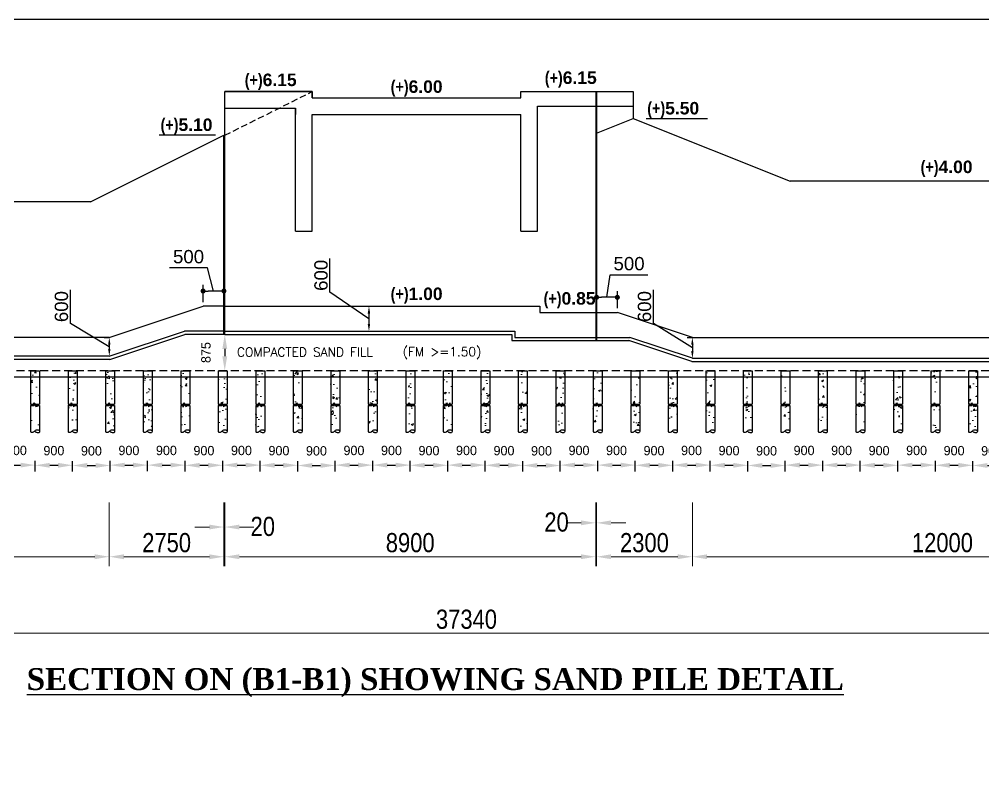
# Model space of a CAD drawing. Extents: x -358915 to 1258323, y -1585493 to -305611.
# Drawn here: x 956555 to 979696, y -1281289 to -1263070 of the extents above; entities that cross this region are included whole.
import ezdxf

# ---------------------------------------------------------------- set-up
doc = ezdxf.new("R2010")
doc.units = 0
doc.header["$LTSCALE"] = 300
doc.header["$MEASUREMENT"] = 0
doc.linetypes.add('DASHED', pattern=[0.75, 0.5, -0.25])
doc.linetypes.add('DASHED2', pattern=[9.525, 6.35, -3.175])
doc.layers.get('0').update_dxf_attribs({"linetype": 'CONTINUOUS'})
doc.layers.get('DEFPOINTS').update_dxf_attribs({"linetype": 'CONTINUOUS'})
doc.layers.add('Dim', color=7, linetype='CONTINUOUS', lineweight=9)
doc.layers.add('HATCH', color=252, linetype='CONTINUOUS', lineweight=5)
for name, color, linetype in [('LINE', 7, 'CONTINUOUS'), ('P1', 7, 'CONTINUOUS'), ('TEXT', 10, 'CONTINUOUS'), ('TXT', 7, 'CONTINUOUS')]:
    doc.layers.add(name, color=color, linetype=linetype)
doc.styles.add('Arial', font='arial.ttf')
doc.styles.add('BIG', font='ROMANT.SHX')
doc.styles.add('DIM', font='isocp3.shx')
doc.styles.add('dimText', font='ARIALN.TTF')
doc.styles.add('text', font='ARIALN.TTF', dxfattribs={"height": 1.6})
doc.dimstyles.new('3', dxfattribs={"dimtxt": 225, "dimasz": 350, "dimexe": 100, "dimexo": 25, "dimgap": 9, "dimtad": 0, "dimdec": 0, "dimzin": 0, "dimdsep": 46, "dimtxsty": 'Standard', "dimcen": 0, "dimclrd": 5, "dimclre": 6, "dimclrt": 256, "dimadec": 0, "dimazin": 0, "dimtfac": 1, "dimtdec": 0, "dimtofl": 0, "dimtmove": 2, "dimatfit": 3, "dimfxl": 1, "dimtolj": 1, "dimtzin": 0, "dimarcsym": 0})
doc.dimstyles.new('dim_150', dxfattribs={"dimtxt": 300, "dimasz": 300, "dimexe": 300, "dimexo": 100, "dimgap": 100, "dimtad": 1, "dimdec": 0, "dimzin": 0, "dimdsep": 46, "dimtxsty": 'DIM', "dimcen": 150, "dimclrd": 5, "dimclre": 5, "dimclrt": 7, "dimadec": 0, "dimazin": 0, "dimtfac": 1, "dimtdec": 0, "dimtmove": 0, "dimatfit": 3, "dimfxl": 20, "dimtolj": 1, "dimtzin": 0, "dimarcsym": 0})
doc.dimstyles.new('dim_230', dxfattribs={"dimtxt": 460, "dimasz": 460, "dimexe": 230, "dimexo": 100, "dimgap": 100, "dimtad": 1, "dimdec": 0, "dimzin": 0, "dimdsep": 46, "dimtxsty": 'dimText', "dimcen": 0.09, "dimclrd": 256, "dimclre": 256, "dimclrt": 7, "dimadec": 0, "dimazin": 0, "dimtfac": 1, "dimtdec": 0, "dimtofl": 0, "dimtmove": 0, "dimatfit": 3, "dimfxl": 1, "dimtolj": 1, "dimtzin": 0, "dimlwd": -1, "dimlwe": -1, "dimarcsym": 0})

# ---------------------------------------------------------------- blocks, each defined once
blk = doc.blocks.new('*D1092')
at = {"layer": 'DEFPOINTS', "color": 0, "ltscale": 500}
for p in [(958594, -1270704), (958715, -1271154), (958715, -1271154)]:
    blk.add_point(p, dxfattribs=at)
at = {"layer": 'Dim', "color": 5, "lineweight": -2, "ltscale": 500}
for p, q in [((957780, -1270367), (957780, -1269559)), ((958715, -1270929), (957780, -1270367)), ((958594, -1270704), (958715, -1270704)), ((958715, -1270879), (958715, -1270979))]:
    blk.add_line(p, q, dxfattribs=at)
at = {"layer": 'Dim', "color": 5, "ltscale": 500}
for points in [[(958686, -1270879), (958744, -1270879), (958715, -1270704)], [(958686, -1270979), (958744, -1270979), (958715, -1271154)]]:
    blk.add_solid(points, dxfattribs=at)
at = {"layer": 'Dim', "color": 7, "ltscale": 500, "insert": (957567, -1269963), "char_height": 320, "attachment_point": 5, "rotation": 90, "style": 'Arial'}
blk.add_mtext('\\A1;600', dxfattribs=at)
blk = doc.blocks.new('*D1093')
at = {"layer": 'DEFPOINTS', "color": 0, "ltscale": 500}
for p in [(964823, -1269954), (964945, -1270554), (964945, -1270554)]:
    blk.add_point(p, dxfattribs=at)
at = {"layer": 'Dim', "color": 5, "lineweight": -2, "ltscale": 500}
for p, q in [((964009, -1269617), (964009, -1268809)), ((964945, -1270254), (964009, -1269617)), ((964823, -1269954), (964945, -1269954)), ((964945, -1270129), (964945, -1270379))]:
    blk.add_line(p, q, dxfattribs=at)
at = {"layer": 'Dim', "color": 5, "ltscale": 500}
for points in [[(964915, -1270129), (964974, -1270129), (964945, -1269954)], [(964915, -1270379), (964974, -1270379), (964945, -1270554)]]:
    blk.add_solid(points, dxfattribs=at)
at = {"layer": 'Dim', "color": 7, "ltscale": 500, "insert": (963796, -1269213), "char_height": 320, "attachment_point": 5, "rotation": 90, "style": 'Arial'}
blk.add_mtext('\\A1;600', dxfattribs=at)
blk = doc.blocks.new('_Dot')
at = {"color": 0, "linetype": 'ByBlock', "lineweight": -2}
blk.add_line((-0.5, 0), (-1, 0), dxfattribs=at)
at = {"color": 0, "linetype": 'ByBlock', "const_width": 0.5}
blk.add_lwpolyline([(-0.25, 0, 1), (0.25, 0, 1)], format="xyb", close=True, dxfattribs=at)
blk = doc.blocks.new('*D1094')
at = {"layer": 'DEFPOINTS', "color": 0, "ltscale": 500}
for p in [(960966, -1269590), (960966, -1269954), (961465, -1269954)]:
    blk.add_point(p, dxfattribs=at)
at = {"layer": 'Dim', "color": 5, "lineweight": -2, "ltscale": 500}
for p, q in [((961069, -1269030), (960163, -1269030)), ((961215, -1269590), (961069, -1269030)), ((960966, -1269854), (960966, -1269440)), ((961465, -1269854), (961465, -1269440)), ((961345, -1269590), (961086, -1269590))]:
    blk.add_line(p, q, dxfattribs=at)
at = {"layer": 'Dim', "color": 5, "lineweight": -2, "ltscale": 500, "xscale": 120, "yscale": 120, "zscale": 120, "rotation": 180}
blk.add_blockref('_Dot', (960966, -1269590), dxfattribs=at)
at = {"layer": 'Dim', "color": 5, "lineweight": -2, "ltscale": 500, "xscale": 120, "yscale": 120, "zscale": 120}
blk.add_blockref('_Dot', (961465, -1269590), dxfattribs=at)
at = {"layer": 'Dim', "color": 7, "ltscale": 500, "insert": (960616, -1268767), "char_height": 320, "attachment_point": 5, "style": 'Arial'}
blk.add_mtext('\\A1;500', dxfattribs=at)
blk = doc.blocks.new('*D1095')
at = {"layer": 'DEFPOINTS', "color": 0, "ltscale": 500}
for p in [(970406, -1269740), (970406, -1270104), (970905, -1270104)]:
    blk.add_point(p, dxfattribs=at)
at = {"layer": 'Dim', "color": 5, "lineweight": -2, "ltscale": 500}
for p, q in [((970655, -1269740), (970733, -1269199)), ((970733, -1269199), (971639, -1269199)), ((970406, -1270004), (970406, -1269590)), ((970905, -1270004), (970905, -1269590)), ((970785, -1269740), (970526, -1269740))]:
    blk.add_line(p, q, dxfattribs=at)
at = {"layer": 'Dim', "color": 5, "lineweight": -2, "ltscale": 500, "xscale": 120, "yscale": 120, "zscale": 120, "rotation": 180}
blk.add_blockref('_Dot', (970406, -1269740), dxfattribs=at)
at = {"layer": 'Dim', "color": 5, "lineweight": -2, "ltscale": 500, "xscale": 120, "yscale": 120, "zscale": 120}
blk.add_blockref('_Dot', (970905, -1269740), dxfattribs=at)
at = {"layer": 'Dim', "color": 7, "ltscale": 500, "insert": (971186, -1268935), "char_height": 320, "attachment_point": 5, "style": 'Arial'}
blk.add_mtext('\\A1;500', dxfattribs=at)
blk = doc.blocks.new('*D1096')
at = {"layer": 'DEFPOINTS', "color": 0, "ltscale": 500}
for p in [(972584, -1270704), (972705, -1271204), (972705, -1271204)]:
    blk.add_point(p, dxfattribs=at)
at = {"layer": 'Dim', "color": 5, "lineweight": -2, "ltscale": 500}
for p, q in [((971770, -1270367), (971770, -1269559)), ((972705, -1270954), (971770, -1270367)), ((972584, -1270704), (972705, -1270704)), ((972705, -1270879), (972705, -1271029))]:
    blk.add_line(p, q, dxfattribs=at)
at = {"layer": 'Dim', "color": 5, "ltscale": 500}
for points in [[(972676, -1270879), (972734, -1270879), (972705, -1270704)], [(972676, -1271029), (972734, -1271029), (972705, -1271204)]]:
    blk.add_solid(points, dxfattribs=at)
at = {"layer": 'Dim', "color": 7, "ltscale": 500, "insert": (971557, -1269963), "char_height": 320, "attachment_point": 5, "rotation": 90, "style": 'Arial'}
blk.add_mtext('\\A1;600', dxfattribs=at)
blk = doc.blocks.new('*D1098')
at = {"layer": 'DEFPOINTS', "color": 0, "ltscale": 500}
for p in [(949715, -1274561), (958715, -1274561), (958715, -1275964)]:
    blk.add_point(p, dxfattribs=at)
at = {"layer": 'Dim', "ltscale": 500}
for p, q in [((949715, -1274661), (949715, -1276194)), ((958715, -1274661), (958715, -1276194)), ((950065, -1275964), (958365, -1275964))]:
    blk.add_line(p, q, dxfattribs=at)
for points in [[(950065, -1275906), (950065, -1276023), (949715, -1275964)], [(958365, -1275906), (958365, -1276023), (958715, -1275964)]]:
    blk.add_solid(points, dxfattribs=at)
at = {"layer": 'Dim', "color": 7, "ltscale": 500, "insert": (954215, -1275629), "char_height": 460, "attachment_point": 5, "style": 'dimText'}
blk.add_mtext('\\A1;9000', dxfattribs=at)
blk = doc.blocks.new('*D1099')
at = {"layer": 'DEFPOINTS', "color": 0, "ltscale": 500}
for p in [(958715, -1274561), (961465, -1274561), (961465, -1275964)]:
    blk.add_point(p, dxfattribs=at)
at = {"layer": 'Dim', "ltscale": 500}
for p, q in [((958715, -1274661), (958715, -1276194)), ((961465, -1274661), (961465, -1276194)), ((959065, -1275964), (961115, -1275964))]:
    blk.add_line(p, q, dxfattribs=at)
for points in [[(959065, -1275906), (959065, -1276023), (958715, -1275964)], [(961115, -1275906), (961115, -1276023), (961465, -1275964)]]:
    blk.add_solid(points, dxfattribs=at)
at = {"layer": 'Dim', "color": 7, "ltscale": 500, "insert": (960090, -1275629), "char_height": 460, "attachment_point": 5, "style": 'dimText'}
blk.add_mtext('\\A1;2750', dxfattribs=at)
blk = doc.blocks.new('*D1100')
at = {"layer": 'DEFPOINTS', "color": 0, "ltscale": 500}
for p in [(961465, -1274561), (961485, -1274561), (961485, -1275251)]:
    blk.add_point(p, dxfattribs=at)
at = {"layer": 'Dim', "ltscale": 500}
for p, q in [((961465, -1274661), (961465, -1275481)), ((961485, -1274661), (961485, -1275481)), ((961115, -1275251), (960765, -1275251)), ((961835, -1275251), (962185, -1275251))]:
    blk.add_line(p, q, dxfattribs=at)
for points in [[(961115, -1275193), (961115, -1275309), (961465, -1275251)], [(961835, -1275193), (961835, -1275309), (961485, -1275251)]]:
    blk.add_solid(points, dxfattribs=at)
at = {"layer": 'Dim', "color": 7, "ltscale": 500, "insert": (962398, -1275239), "char_height": 460, "attachment_point": 5, "style": 'dimText'}
blk.add_mtext('\\A1;20', dxfattribs=at)
blk = doc.blocks.new('*D1101')
at = {"layer": 'DEFPOINTS', "color": 0, "ltscale": 500}
for p in [(961485, -1274561), (970385, -1274561), (970385, -1275964)]:
    blk.add_point(p, dxfattribs=at)
at = {"layer": 'Dim', "ltscale": 500}
for p, q in [((961485, -1274661), (961485, -1276194)), ((970385, -1274661), (970385, -1276194)), ((961835, -1275964), (970035, -1275964))]:
    blk.add_line(p, q, dxfattribs=at)
for points in [[(961835, -1275905), (961835, -1276022), (961485, -1275964)], [(970035, -1275905), (970035, -1276022), (970385, -1275964)]]:
    blk.add_solid(points, dxfattribs=at)
at = {"layer": 'Dim', "color": 7, "ltscale": 500, "insert": (965935, -1275629), "char_height": 460, "attachment_point": 5, "style": 'dimText'}
blk.add_mtext('\\A1;8900', dxfattribs=at)
blk = doc.blocks.new('*D1102')
at = {"layer": 'DEFPOINTS', "color": 0, "ltscale": 500}
for p in [(970385, -1274561), (970405, -1274561), (970405, -1275151)]:
    blk.add_point(p, dxfattribs=at)
at = {"layer": 'Dim', "ltscale": 500}
for p, q in [((970385, -1274661), (970385, -1275381)), ((970405, -1274661), (970405, -1275381)), ((970035, -1275151), (969685, -1275151)), ((970755, -1275151), (971105, -1275151))]:
    blk.add_line(p, q, dxfattribs=at)
for points in [[(970035, -1275093), (970035, -1275209), (970385, -1275151)], [(970755, -1275093), (970755, -1275209), (970405, -1275151)]]:
    blk.add_solid(points, dxfattribs=at)
at = {"layer": 'Dim', "color": 7, "ltscale": 500, "insert": (969446, -1275134), "char_height": 460, "attachment_point": 5, "style": 'dimText'}
blk.add_mtext('\\A1;20', dxfattribs=at)
blk = doc.blocks.new('*D1103')
at = {"layer": 'DEFPOINTS', "color": 0, "ltscale": 500}
for p in [(970405, -1274561), (972705, -1274561), (972705, -1275964)]:
    blk.add_point(p, dxfattribs=at)
at = {"layer": 'Dim', "ltscale": 500}
for p, q in [((970405, -1274661), (970405, -1276194)), ((972705, -1274661), (972705, -1276194)), ((970755, -1275964), (972355, -1275964))]:
    blk.add_line(p, q, dxfattribs=at)
for points in [[(970755, -1275906), (970755, -1276022), (970405, -1275964)], [(972355, -1275906), (972355, -1276022), (972705, -1275964)]]:
    blk.add_solid(points, dxfattribs=at)
at = {"layer": 'Dim', "color": 7, "ltscale": 500, "insert": (971555, -1275629), "char_height": 460, "attachment_point": 5, "style": 'dimText'}
blk.add_mtext('\\A1;2300', dxfattribs=at)
blk = doc.blocks.new('*D1104')
at = {"layer": 'DEFPOINTS', "color": 0, "ltscale": 500}
for p in [(972705, -1274561), (984705, -1274561), (984705, -1275964)]:
    blk.add_point(p, dxfattribs=at)
at = {"layer": 'Dim', "ltscale": 500}
for p, q in [((972705, -1274661), (972705, -1276194)), ((984705, -1274661), (984705, -1276194)), ((973055, -1275964), (984355, -1275964))]:
    blk.add_line(p, q, dxfattribs=at)
for points in [[(973055, -1275906), (973055, -1276022), (972705, -1275964)], [(984355, -1275906), (984355, -1276022), (984705, -1275964)]]:
    blk.add_solid(points, dxfattribs=at)
at = {"layer": 'Dim', "color": 7, "ltscale": 500, "insert": (978705, -1275629), "char_height": 460, "attachment_point": 5, "style": 'dimText'}
blk.add_mtext('\\A1;12000', dxfattribs=at)
blk = doc.blocks.new('*D1107')
at = {"layer": 'DEFPOINTS', "color": 0}
for p in [(961485, -1270629), (961485, -1271504), (961485, -1271504)]:
    blk.add_point(p, dxfattribs=at)
at = {"layer": 'LINE', "color": 6, "lineweight": -2}
for p, q in [((961460, -1270629), (961385, -1270629)), ((961460, -1271504), (961385, -1271504))]:
    blk.add_line(p, q, dxfattribs=at)
at = {"layer": 'LINE', "color": 5, "lineweight": -2}
blk.add_line((961485, -1270979), (961485, -1271154), dxfattribs=at)
at = {"layer": 'LINE', "color": 5}
for points in [[(961427, -1270979), (961544, -1270979), (961485, -1270629)], [(961427, -1271154), (961544, -1271154), (961485, -1271504)]]:
    blk.add_solid(points, dxfattribs=at)
at = {"layer": 'LINE', "insert": (961034, -1271066), "char_height": 225, "attachment_point": 5, "rotation": 90}
blk.add_mtext('\\A1;875', dxfattribs=at)
blk = doc.blocks.new('pile-X')
at = {"layer": 'Dim', "ltscale": 50}
h = blk.add_hatch(dxfattribs=at)
h.set_pattern_fill('AR-CONC', color=8, scale=100, style=0)
h.set_pattern_definition([(50, (-3010845.5, 571089.3), (717.26018, -62.75213), [75, -825]), (355, (-3010845.5, 571089.3), (-138.75133, 752.19213), [60, -660]), (100.4514, (-3010785.7, 571084.1), (578.50938, 689.43954), [63.74019, -701.14211]), (46.1842, (-3010845.5, 571289.3), (1067.24105, -165.51901), [112.5, -1237.5]), (96.6356, (-3010756.5, 571275.5), (934.6627, 974.11787), [95.6103, -1051.713]), (351.1842, (-3010845.5, 571289.3), (934.66195, 974.1186), [90, -990]), (21, (-3010745.5, 571239.3), (596.90705, -402.61889), [75, -825]), (326, (-3010745.5, 571239.3), (243.31533, 725.15005), [60, -660]), (71.4514, (-3010695.7, 571205.75), (840.22263, 322.5305), [63.74019, -701.14211]), (37.5, (-3010845.48, 571089.3), (12.159855, 332.893854), [0, -652, 0, -670, 0, -662.5]), (7.5, (-3010845.48, 571089.3), (263.069537, 394.41171), [0, -382, 0, -637, 0, -252.5]), (327.5, (-3011068.48, 571089.3), (533.822436, -22.554872), [0, -250, 0, -780, 0, -1035]), (317.5, (-3011168.48, 571089.3), (583.18617, 100.10498), [0, -325, 0, -518, 0, -735])])
h.paths.add_polyline_path([(-150, -1863), (-44, -1863), (-44, -1814), (22, -1903), (22, -1862), (150, -1862), (150, 0), (-150, 0)])
at = {"layer": 'P1', "ltscale": 50}
for points in [[(-150, 0), (-150, -1112)], [(-150, 0), (150, 0)], [(150, 0), (150, -1112)], [(-150, -1112), (-44, -1112), (-44, -1064), (22, -1152), (22, -1112), (150, -1112)], [(-150, -1161), (-29, -1161), (-29, -1113), (38, -1201), (38, -1161), (150, -1161)], [(-150, -1161), (-150, -2029)], [(150, -1161), (150, -2011)]]:
    blk.add_lwpolyline(points, dxfattribs=at)
blk.add_spline([(-150, -2029), (-115, -2047), (-72, -2042), (-23, -2010), (15, -1981), (67, -1965), (106, -1968), (132, -1982), (144, -1997), (150, -2011), (150, -2024), (123, -2061), (73, -2067), (38, -2051), (10, -2031), (-18, -2023), (-51, -2031)], degree=3, dxfattribs=at)
blk = doc.blocks.new('*D1108')
at = {"layer": 'DEFPOINTS', "color": 0, "ltscale": 500}
for p in [(948615, -1275964), (985955, -1275964), (985955, -1277801)]:
    blk.add_point(p, dxfattribs=at)
at = {"layer": 'Dim', "ltscale": 500}
for p, q in [((948615, -1276064), (948615, -1278031)), ((985955, -1276064), (985955, -1278031)), ((948965, -1277801), (985605, -1277801))]:
    blk.add_line(p, q, dxfattribs=at)
for points in [[(948965, -1277742), (948965, -1277859), (948615, -1277801)], [(985605, -1277742), (985605, -1277859), (985955, -1277801)]]:
    blk.add_solid(points, dxfattribs=at)
at = {"layer": 'Dim', "color": 7, "ltscale": 500, "insert": (967285, -1277466), "char_height": 460, "attachment_point": 5, "style": 'dimText'}
blk.add_mtext('\\A1;37340', dxfattribs=at)
blk = doc.blocks.new('*D1117')
at = {"layer": 'DEFPOINTS', "color": 0}
for p in [(956935, -1273766), (956035, -1273939), (956935, -1273939)]:
    blk.add_point(p, dxfattribs=at)
at = {"layer": 'LINE', "color": 6, "lineweight": -2}
for p, q in [((956035, -1273914), (956035, -1273666)), ((956935, -1273914), (956935, -1273666))]:
    blk.add_line(p, q, dxfattribs=at)
at = {"layer": 'LINE', "color": 5, "lineweight": -2}
blk.add_line((956385, -1273766), (956585, -1273766), dxfattribs=at)
at = {"layer": 'LINE', "color": 5}
for points in [[(956385, -1273708), (956385, -1273824), (956035, -1273766)], [(956585, -1273708), (956585, -1273824), (956935, -1273766)]]:
    blk.add_solid(points, dxfattribs=at)
at = {"layer": 'LINE', "insert": (956485, -1273416), "char_height": 225, "attachment_point": 5}
blk.add_mtext('\\A1;900', dxfattribs=at)
blk = doc.blocks.new('*D1118')
at = {"layer": 'DEFPOINTS', "color": 0}
for p in [(957835, -1273770), (956935, -1273943), (957835, -1273943)]:
    blk.add_point(p, dxfattribs=at)
at = {"layer": 'LINE', "color": 6, "lineweight": -2}
for p, q in [((956935, -1273918), (956935, -1273670)), ((957835, -1273918), (957835, -1273670))]:
    blk.add_line(p, q, dxfattribs=at)
at = {"layer": 'LINE', "color": 5, "lineweight": -2}
blk.add_line((957285, -1273770), (957485, -1273770), dxfattribs=at)
at = {"layer": 'LINE', "color": 5}
for points in [[(957285, -1273712), (957285, -1273829), (956935, -1273770)], [(957485, -1273712), (957485, -1273829), (957835, -1273770)]]:
    blk.add_solid(points, dxfattribs=at)
at = {"layer": 'LINE', "insert": (957385, -1273420), "char_height": 225, "attachment_point": 5}
blk.add_mtext('\\A1;900', dxfattribs=at)
blk = doc.blocks.new('*D1119')
at = {"layer": 'DEFPOINTS', "color": 0}
for p in [(958735, -1273775), (957835, -1273947), (958735, -1273947)]:
    blk.add_point(p, dxfattribs=at)
at = {"layer": 'LINE', "color": 6, "lineweight": -2}
for p, q in [((957835, -1273922), (957835, -1273675)), ((958735, -1273922), (958735, -1273675))]:
    blk.add_line(p, q, dxfattribs=at)
at = {"layer": 'LINE', "color": 5, "lineweight": -2}
blk.add_line((958185, -1273775), (958385, -1273775), dxfattribs=at)
at = {"layer": 'LINE', "color": 5}
for points in [[(958185, -1273716), (958185, -1273833), (957835, -1273775)], [(958385, -1273716), (958385, -1273833), (958735, -1273775)]]:
    blk.add_solid(points, dxfattribs=at)
at = {"layer": 'LINE', "insert": (958285, -1273425), "char_height": 225, "attachment_point": 5}
blk.add_mtext('\\A1;900', dxfattribs=at)
blk = doc.blocks.new('*D1120')
at = {"layer": 'DEFPOINTS', "color": 0}
for p in [(959635, -1273766), (958735, -1273939), (959635, -1273939)]:
    blk.add_point(p, dxfattribs=at)
at = {"layer": 'LINE', "color": 6, "lineweight": -2}
for p, q in [((958735, -1273914), (958735, -1273666)), ((959635, -1273914), (959635, -1273666))]:
    blk.add_line(p, q, dxfattribs=at)
at = {"layer": 'LINE', "color": 5, "lineweight": -2}
blk.add_line((959085, -1273766), (959285, -1273766), dxfattribs=at)
at = {"layer": 'LINE', "color": 5}
for points in [[(959085, -1273708), (959085, -1273824), (958735, -1273766)], [(959285, -1273708), (959285, -1273824), (959635, -1273766)]]:
    blk.add_solid(points, dxfattribs=at)
at = {"layer": 'LINE', "insert": (959185, -1273416), "char_height": 225, "attachment_point": 5}
blk.add_mtext('\\A1;900', dxfattribs=at)
blk = doc.blocks.new('*D1127')
at = {"layer": 'DEFPOINTS', "color": 0}
for p in [(960535, -1273766), (959635, -1273939), (960535, -1273939)]:
    blk.add_point(p, dxfattribs=at)
at = {"layer": 'LINE', "color": 6, "lineweight": -2}
for p, q in [((959635, -1273914), (959635, -1273666)), ((960535, -1273914), (960535, -1273666))]:
    blk.add_line(p, q, dxfattribs=at)
at = {"layer": 'LINE', "color": 5, "lineweight": -2}
blk.add_line((959985, -1273766), (960185, -1273766), dxfattribs=at)
at = {"layer": 'LINE', "color": 5}
for points in [[(959985, -1273708), (959985, -1273824), (959635, -1273766)], [(960185, -1273708), (960185, -1273824), (960535, -1273766)]]:
    blk.add_solid(points, dxfattribs=at)
at = {"layer": 'LINE', "insert": (960085, -1273416), "char_height": 225, "attachment_point": 5}
blk.add_mtext('\\A1;900', dxfattribs=at)
blk = doc.blocks.new('*D1128')
at = {"layer": 'DEFPOINTS', "color": 0}
for p in [(961435, -1273770), (960535, -1273943), (961435, -1273943)]:
    blk.add_point(p, dxfattribs=at)
at = {"layer": 'LINE', "color": 6, "lineweight": -2}
for p, q in [((960535, -1273918), (960535, -1273670)), ((961435, -1273918), (961435, -1273670))]:
    blk.add_line(p, q, dxfattribs=at)
at = {"layer": 'LINE', "color": 5, "lineweight": -2}
blk.add_line((960885, -1273770), (961085, -1273770), dxfattribs=at)
at = {"layer": 'LINE', "color": 5}
for points in [[(960885, -1273712), (960885, -1273829), (960535, -1273770)], [(961085, -1273712), (961085, -1273829), (961435, -1273770)]]:
    blk.add_solid(points, dxfattribs=at)
at = {"layer": 'LINE', "insert": (960985, -1273420), "char_height": 225, "attachment_point": 5}
blk.add_mtext('\\A1;900', dxfattribs=at)
blk = doc.blocks.new('*D1123')
at = {"layer": 'DEFPOINTS', "color": 0}
for p in [(962335, -1273766), (961435, -1273939), (962335, -1273939)]:
    blk.add_point(p, dxfattribs=at)
at = {"layer": 'LINE', "color": 6, "lineweight": -2}
for p, q in [((961435, -1273914), (961435, -1273666)), ((962335, -1273914), (962335, -1273666))]:
    blk.add_line(p, q, dxfattribs=at)
at = {"layer": 'LINE', "color": 5, "lineweight": -2}
blk.add_line((961785, -1273766), (961985, -1273766), dxfattribs=at)
at = {"layer": 'LINE', "color": 5}
for points in [[(961785, -1273708), (961785, -1273824), (961435, -1273766)], [(961985, -1273708), (961985, -1273824), (962335, -1273766)]]:
    blk.add_solid(points, dxfattribs=at)
at = {"layer": 'LINE', "insert": (961885, -1273416), "char_height": 225, "attachment_point": 5}
blk.add_mtext('\\A1;900', dxfattribs=at)
blk = doc.blocks.new('*D1124')
at = {"layer": 'DEFPOINTS', "color": 0}
for p in [(963235, -1273770), (962335, -1273943), (963235, -1273943)]:
    blk.add_point(p, dxfattribs=at)
at = {"layer": 'LINE', "color": 6, "lineweight": -2}
for p, q in [((962335, -1273918), (962335, -1273670)), ((963235, -1273918), (963235, -1273670))]:
    blk.add_line(p, q, dxfattribs=at)
at = {"layer": 'LINE', "color": 5, "lineweight": -2}
blk.add_line((962685, -1273770), (962885, -1273770), dxfattribs=at)
at = {"layer": 'LINE', "color": 5}
for points in [[(962685, -1273712), (962685, -1273829), (962335, -1273770)], [(962885, -1273712), (962885, -1273829), (963235, -1273770)]]:
    blk.add_solid(points, dxfattribs=at)
at = {"layer": 'LINE', "insert": (962785, -1273420), "char_height": 225, "attachment_point": 5}
blk.add_mtext('\\A1;900', dxfattribs=at)
blk = doc.blocks.new('*D1125')
at = {"layer": 'DEFPOINTS', "color": 0}
for p in [(964135, -1273775), (963235, -1273947), (964135, -1273947)]:
    blk.add_point(p, dxfattribs=at)
at = {"layer": 'LINE', "color": 6, "lineweight": -2}
for p, q in [((963235, -1273922), (963235, -1273675)), ((964135, -1273922), (964135, -1273675))]:
    blk.add_line(p, q, dxfattribs=at)
at = {"layer": 'LINE', "color": 5, "lineweight": -2}
blk.add_line((963585, -1273775), (963785, -1273775), dxfattribs=at)
at = {"layer": 'LINE', "color": 5}
for points in [[(963585, -1273716), (963585, -1273833), (963235, -1273775)], [(963785, -1273716), (963785, -1273833), (964135, -1273775)]]:
    blk.add_solid(points, dxfattribs=at)
at = {"layer": 'LINE', "insert": (963685, -1273425), "char_height": 225, "attachment_point": 5}
blk.add_mtext('\\A1;900', dxfattribs=at)
blk = doc.blocks.new('*D1126')
at = {"layer": 'DEFPOINTS', "color": 0}
for p in [(965035, -1273766), (964135, -1273939), (965035, -1273939)]:
    blk.add_point(p, dxfattribs=at)
at = {"layer": 'LINE', "color": 6, "lineweight": -2}
for p, q in [((964135, -1273914), (964135, -1273666)), ((965035, -1273914), (965035, -1273666))]:
    blk.add_line(p, q, dxfattribs=at)
at = {"layer": 'LINE', "color": 5, "lineweight": -2}
blk.add_line((964485, -1273766), (964685, -1273766), dxfattribs=at)
at = {"layer": 'LINE', "color": 5}
for points in [[(964485, -1273708), (964485, -1273824), (964135, -1273766)], [(964685, -1273708), (964685, -1273824), (965035, -1273766)]]:
    blk.add_solid(points, dxfattribs=at)
at = {"layer": 'LINE', "insert": (964585, -1273416), "char_height": 225, "attachment_point": 5}
blk.add_mtext('\\A1;900', dxfattribs=at)
blk = doc.blocks.new('*D1133')
at = {"layer": 'DEFPOINTS', "color": 0}
for p in [(965935, -1273766), (965035, -1273939), (965935, -1273939)]:
    blk.add_point(p, dxfattribs=at)
at = {"layer": 'LINE', "color": 6, "lineweight": -2}
for p, q in [((965035, -1273914), (965035, -1273666)), ((965935, -1273914), (965935, -1273666))]:
    blk.add_line(p, q, dxfattribs=at)
at = {"layer": 'LINE', "color": 5, "lineweight": -2}
blk.add_line((965385, -1273766), (965585, -1273766), dxfattribs=at)
at = {"layer": 'LINE', "color": 5}
for points in [[(965385, -1273708), (965385, -1273824), (965035, -1273766)], [(965585, -1273708), (965585, -1273824), (965935, -1273766)]]:
    blk.add_solid(points, dxfattribs=at)
at = {"layer": 'LINE', "insert": (965485, -1273416), "char_height": 225, "attachment_point": 5}
blk.add_mtext('\\A1;900', dxfattribs=at)
blk = doc.blocks.new('*D1134')
at = {"layer": 'DEFPOINTS', "color": 0}
for p in [(966835, -1273770), (965935, -1273943), (966835, -1273943)]:
    blk.add_point(p, dxfattribs=at)
at = {"layer": 'LINE', "color": 6, "lineweight": -2}
for p, q in [((965935, -1273918), (965935, -1273670)), ((966835, -1273918), (966835, -1273670))]:
    blk.add_line(p, q, dxfattribs=at)
at = {"layer": 'LINE', "color": 5, "lineweight": -2}
blk.add_line((966285, -1273770), (966485, -1273770), dxfattribs=at)
at = {"layer": 'LINE', "color": 5}
for points in [[(966285, -1273712), (966285, -1273829), (965935, -1273770)], [(966485, -1273712), (966485, -1273829), (966835, -1273770)]]:
    blk.add_solid(points, dxfattribs=at)
at = {"layer": 'LINE', "insert": (966385, -1273420), "char_height": 225, "attachment_point": 5}
blk.add_mtext('\\A1;900', dxfattribs=at)
blk = doc.blocks.new('*D1129')
at = {"layer": 'DEFPOINTS', "color": 0}
for p in [(967735, -1273766), (966835, -1273939), (967735, -1273939)]:
    blk.add_point(p, dxfattribs=at)
at = {"layer": 'LINE', "color": 6, "lineweight": -2}
for p, q in [((966835, -1273914), (966835, -1273666)), ((967735, -1273914), (967735, -1273666))]:
    blk.add_line(p, q, dxfattribs=at)
at = {"layer": 'LINE', "color": 5, "lineweight": -2}
blk.add_line((967185, -1273766), (967385, -1273766), dxfattribs=at)
at = {"layer": 'LINE', "color": 5}
for points in [[(967185, -1273708), (967185, -1273824), (966835, -1273766)], [(967385, -1273708), (967385, -1273824), (967735, -1273766)]]:
    blk.add_solid(points, dxfattribs=at)
at = {"layer": 'LINE', "insert": (967285, -1273416), "char_height": 225, "attachment_point": 5}
blk.add_mtext('\\A1;900', dxfattribs=at)
blk = doc.blocks.new('*D1130')
at = {"layer": 'DEFPOINTS', "color": 0}
for p in [(968635, -1273770), (967735, -1273943), (968635, -1273943)]:
    blk.add_point(p, dxfattribs=at)
at = {"layer": 'LINE', "color": 6, "lineweight": -2}
for p, q in [((967735, -1273918), (967735, -1273670)), ((968635, -1273918), (968635, -1273670))]:
    blk.add_line(p, q, dxfattribs=at)
at = {"layer": 'LINE', "color": 5, "lineweight": -2}
blk.add_line((968085, -1273770), (968285, -1273770), dxfattribs=at)
at = {"layer": 'LINE', "color": 5}
for points in [[(968085, -1273712), (968085, -1273829), (967735, -1273770)], [(968285, -1273712), (968285, -1273829), (968635, -1273770)]]:
    blk.add_solid(points, dxfattribs=at)
at = {"layer": 'LINE', "insert": (968185, -1273420), "char_height": 225, "attachment_point": 5}
blk.add_mtext('\\A1;900', dxfattribs=at)
blk = doc.blocks.new('*D1131')
at = {"layer": 'DEFPOINTS', "color": 0}
for p in [(969535, -1273775), (968635, -1273947), (969535, -1273947)]:
    blk.add_point(p, dxfattribs=at)
at = {"layer": 'LINE', "color": 6, "lineweight": -2}
for p, q in [((968635, -1273922), (968635, -1273675)), ((969535, -1273922), (969535, -1273675))]:
    blk.add_line(p, q, dxfattribs=at)
at = {"layer": 'LINE', "color": 5, "lineweight": -2}
blk.add_line((968985, -1273775), (969185, -1273775), dxfattribs=at)
at = {"layer": 'LINE', "color": 5}
for points in [[(968985, -1273716), (968985, -1273833), (968635, -1273775)], [(969185, -1273716), (969185, -1273833), (969535, -1273775)]]:
    blk.add_solid(points, dxfattribs=at)
at = {"layer": 'LINE', "insert": (969085, -1273425), "char_height": 225, "attachment_point": 5}
blk.add_mtext('\\A1;900', dxfattribs=at)
blk = doc.blocks.new('*D1132')
at = {"layer": 'DEFPOINTS', "color": 0}
for p in [(970435, -1273766), (969535, -1273939), (970435, -1273939)]:
    blk.add_point(p, dxfattribs=at)
at = {"layer": 'LINE', "color": 6, "lineweight": -2}
for p, q in [((969535, -1273914), (969535, -1273666)), ((970435, -1273914), (970435, -1273666))]:
    blk.add_line(p, q, dxfattribs=at)
at = {"layer": 'LINE', "color": 5, "lineweight": -2}
blk.add_line((969885, -1273766), (970085, -1273766), dxfattribs=at)
at = {"layer": 'LINE', "color": 5}
for points in [[(969885, -1273708), (969885, -1273824), (969535, -1273766)], [(970085, -1273708), (970085, -1273824), (970435, -1273766)]]:
    blk.add_solid(points, dxfattribs=at)
at = {"layer": 'LINE', "insert": (969985, -1273416), "char_height": 225, "attachment_point": 5}
blk.add_mtext('\\A1;900', dxfattribs=at)
blk = doc.blocks.new('*D1139')
at = {"layer": 'DEFPOINTS', "color": 0}
for p in [(971335, -1273766), (970435, -1273939), (971335, -1273939)]:
    blk.add_point(p, dxfattribs=at)
at = {"layer": 'LINE', "color": 6, "lineweight": -2}
for p, q in [((970435, -1273914), (970435, -1273666)), ((971335, -1273914), (971335, -1273666))]:
    blk.add_line(p, q, dxfattribs=at)
at = {"layer": 'LINE', "color": 5, "lineweight": -2}
blk.add_line((970785, -1273766), (970985, -1273766), dxfattribs=at)
at = {"layer": 'LINE', "color": 5}
for points in [[(970785, -1273708), (970785, -1273824), (970435, -1273766)], [(970985, -1273708), (970985, -1273824), (971335, -1273766)]]:
    blk.add_solid(points, dxfattribs=at)
at = {"layer": 'LINE', "insert": (970885, -1273416), "char_height": 225, "attachment_point": 5}
blk.add_mtext('\\A1;900', dxfattribs=at)
blk = doc.blocks.new('*D1140')
at = {"layer": 'DEFPOINTS', "color": 0}
for p in [(972235, -1273770), (971335, -1273943), (972235, -1273943)]:
    blk.add_point(p, dxfattribs=at)
at = {"layer": 'LINE', "color": 6, "lineweight": -2}
for p, q in [((971335, -1273918), (971335, -1273670)), ((972235, -1273918), (972235, -1273670))]:
    blk.add_line(p, q, dxfattribs=at)
at = {"layer": 'LINE', "color": 5, "lineweight": -2}
blk.add_line((971685, -1273770), (971885, -1273770), dxfattribs=at)
at = {"layer": 'LINE', "color": 5}
for points in [[(971685, -1273712), (971685, -1273829), (971335, -1273770)], [(971885, -1273712), (971885, -1273829), (972235, -1273770)]]:
    blk.add_solid(points, dxfattribs=at)
at = {"layer": 'LINE', "insert": (971785, -1273420), "char_height": 225, "attachment_point": 5}
blk.add_mtext('\\A1;900', dxfattribs=at)
blk = doc.blocks.new('*D1135')
at = {"layer": 'DEFPOINTS', "color": 0}
for p in [(973135, -1273766), (972235, -1273939), (973135, -1273939)]:
    blk.add_point(p, dxfattribs=at)
at = {"layer": 'LINE', "color": 6, "lineweight": -2}
for p, q in [((972235, -1273914), (972235, -1273666)), ((973135, -1273914), (973135, -1273666))]:
    blk.add_line(p, q, dxfattribs=at)
at = {"layer": 'LINE', "color": 5, "lineweight": -2}
blk.add_line((972585, -1273766), (972785, -1273766), dxfattribs=at)
at = {"layer": 'LINE', "color": 5}
for points in [[(972585, -1273708), (972585, -1273824), (972235, -1273766)], [(972785, -1273708), (972785, -1273824), (973135, -1273766)]]:
    blk.add_solid(points, dxfattribs=at)
at = {"layer": 'LINE', "insert": (972685, -1273416), "char_height": 225, "attachment_point": 5}
blk.add_mtext('\\A1;900', dxfattribs=at)
blk = doc.blocks.new('*D1136')
at = {"layer": 'DEFPOINTS', "color": 0}
for p in [(974035, -1273770), (973135, -1273943), (974035, -1273943)]:
    blk.add_point(p, dxfattribs=at)
at = {"layer": 'LINE', "color": 6, "lineweight": -2}
for p, q in [((973135, -1273918), (973135, -1273670)), ((974035, -1273918), (974035, -1273670))]:
    blk.add_line(p, q, dxfattribs=at)
at = {"layer": 'LINE', "color": 5, "lineweight": -2}
blk.add_line((973485, -1273770), (973685, -1273770), dxfattribs=at)
at = {"layer": 'LINE', "color": 5}
for points in [[(973485, -1273712), (973485, -1273829), (973135, -1273770)], [(973685, -1273712), (973685, -1273829), (974035, -1273770)]]:
    blk.add_solid(points, dxfattribs=at)
at = {"layer": 'LINE', "insert": (973585, -1273420), "char_height": 225, "attachment_point": 5}
blk.add_mtext('\\A1;900', dxfattribs=at)
blk = doc.blocks.new('*D1137')
at = {"layer": 'DEFPOINTS', "color": 0}
for p in [(974935, -1273775), (974035, -1273947), (974935, -1273947)]:
    blk.add_point(p, dxfattribs=at)
at = {"layer": 'LINE', "color": 6, "lineweight": -2}
for p, q in [((974035, -1273922), (974035, -1273675)), ((974935, -1273922), (974935, -1273675))]:
    blk.add_line(p, q, dxfattribs=at)
at = {"layer": 'LINE', "color": 5, "lineweight": -2}
blk.add_line((974385, -1273775), (974585, -1273775), dxfattribs=at)
at = {"layer": 'LINE', "color": 5}
for points in [[(974385, -1273716), (974385, -1273833), (974035, -1273775)], [(974585, -1273716), (974585, -1273833), (974935, -1273775)]]:
    blk.add_solid(points, dxfattribs=at)
at = {"layer": 'LINE', "insert": (974485, -1273425), "char_height": 225, "attachment_point": 5}
blk.add_mtext('\\A1;900', dxfattribs=at)
blk = doc.blocks.new('*D1138')
at = {"layer": 'DEFPOINTS', "color": 0}
for p in [(975835, -1273766), (974935, -1273939), (975835, -1273939)]:
    blk.add_point(p, dxfattribs=at)
at = {"layer": 'LINE', "color": 6, "lineweight": -2}
for p, q in [((974935, -1273914), (974935, -1273666)), ((975835, -1273914), (975835, -1273666))]:
    blk.add_line(p, q, dxfattribs=at)
at = {"layer": 'LINE', "color": 5, "lineweight": -2}
blk.add_line((975285, -1273766), (975485, -1273766), dxfattribs=at)
at = {"layer": 'LINE', "color": 5}
for points in [[(975285, -1273708), (975285, -1273824), (974935, -1273766)], [(975485, -1273708), (975485, -1273824), (975835, -1273766)]]:
    blk.add_solid(points, dxfattribs=at)
at = {"layer": 'LINE', "insert": (975385, -1273416), "char_height": 225, "attachment_point": 5}
blk.add_mtext('\\A1;900', dxfattribs=at)
blk = doc.blocks.new('*D1145')
at = {"layer": 'DEFPOINTS', "color": 0}
for p in [(976735, -1273766), (975835, -1273939), (976735, -1273939)]:
    blk.add_point(p, dxfattribs=at)
at = {"layer": 'LINE', "color": 6, "lineweight": -2}
for p, q in [((975835, -1273914), (975835, -1273666)), ((976735, -1273914), (976735, -1273666))]:
    blk.add_line(p, q, dxfattribs=at)
at = {"layer": 'LINE', "color": 5, "lineweight": -2}
blk.add_line((976185, -1273766), (976385, -1273766), dxfattribs=at)
at = {"layer": 'LINE', "color": 5}
for points in [[(976185, -1273708), (976185, -1273824), (975835, -1273766)], [(976385, -1273708), (976385, -1273824), (976735, -1273766)]]:
    blk.add_solid(points, dxfattribs=at)
at = {"layer": 'LINE', "insert": (976285, -1273416), "char_height": 225, "attachment_point": 5}
blk.add_mtext('\\A1;900', dxfattribs=at)
blk = doc.blocks.new('*D1146')
at = {"layer": 'DEFPOINTS', "color": 0}
for p in [(977635, -1273770), (976735, -1273943), (977635, -1273943)]:
    blk.add_point(p, dxfattribs=at)
at = {"layer": 'LINE', "color": 6, "lineweight": -2}
for p, q in [((976735, -1273918), (976735, -1273670)), ((977635, -1273918), (977635, -1273670))]:
    blk.add_line(p, q, dxfattribs=at)
at = {"layer": 'LINE', "color": 5, "lineweight": -2}
blk.add_line((977085, -1273770), (977285, -1273770), dxfattribs=at)
at = {"layer": 'LINE', "color": 5}
for points in [[(977085, -1273712), (977085, -1273829), (976735, -1273770)], [(977285, -1273712), (977285, -1273829), (977635, -1273770)]]:
    blk.add_solid(points, dxfattribs=at)
at = {"layer": 'LINE', "insert": (977185, -1273420), "char_height": 225, "attachment_point": 5}
blk.add_mtext('\\A1;900', dxfattribs=at)
blk = doc.blocks.new('*D1141')
at = {"layer": 'DEFPOINTS', "color": 0}
for p in [(978535, -1273766), (977635, -1273939), (978535, -1273939)]:
    blk.add_point(p, dxfattribs=at)
at = {"layer": 'LINE', "color": 6, "lineweight": -2}
for p, q in [((977635, -1273914), (977635, -1273666)), ((978535, -1273914), (978535, -1273666))]:
    blk.add_line(p, q, dxfattribs=at)
at = {"layer": 'LINE', "color": 5, "lineweight": -2}
blk.add_line((977985, -1273766), (978185, -1273766), dxfattribs=at)
at = {"layer": 'LINE', "color": 5}
for points in [[(977985, -1273708), (977985, -1273824), (977635, -1273766)], [(978185, -1273708), (978185, -1273824), (978535, -1273766)]]:
    blk.add_solid(points, dxfattribs=at)
at = {"layer": 'LINE', "insert": (978085, -1273416), "char_height": 225, "attachment_point": 5}
blk.add_mtext('\\A1;900', dxfattribs=at)
blk = doc.blocks.new('*D1142')
at = {"layer": 'DEFPOINTS', "color": 0}
for p in [(979435, -1273770), (978535, -1273943), (979435, -1273943)]:
    blk.add_point(p, dxfattribs=at)
at = {"layer": 'LINE', "color": 6, "lineweight": -2}
for p, q in [((978535, -1273918), (978535, -1273670)), ((979435, -1273918), (979435, -1273670))]:
    blk.add_line(p, q, dxfattribs=at)
at = {"layer": 'LINE', "color": 5, "lineweight": -2}
blk.add_line((978885, -1273770), (979085, -1273770), dxfattribs=at)
at = {"layer": 'LINE', "color": 5}
for points in [[(978885, -1273712), (978885, -1273829), (978535, -1273770)], [(979085, -1273712), (979085, -1273829), (979435, -1273770)]]:
    blk.add_solid(points, dxfattribs=at)
at = {"layer": 'LINE', "insert": (978985, -1273420), "char_height": 225, "attachment_point": 5}
blk.add_mtext('\\A1;900', dxfattribs=at)
blk = doc.blocks.new('*D1143')
at = {"layer": 'DEFPOINTS', "color": 0}
for p in [(980335, -1273775), (979435, -1273947), (980335, -1273947)]:
    blk.add_point(p, dxfattribs=at)
at = {"layer": 'LINE', "color": 6, "lineweight": -2}
for p, q in [((979435, -1273922), (979435, -1273675)), ((980335, -1273922), (980335, -1273675))]:
    blk.add_line(p, q, dxfattribs=at)
at = {"layer": 'LINE', "color": 5, "lineweight": -2}
blk.add_line((979785, -1273775), (979985, -1273775), dxfattribs=at)
at = {"layer": 'LINE', "color": 5}
for points in [[(979785, -1273716), (979785, -1273833), (979435, -1273775)], [(979985, -1273716), (979985, -1273833), (980335, -1273775)]]:
    blk.add_solid(points, dxfattribs=at)
at = {"layer": 'LINE', "insert": (979885, -1273425), "char_height": 225, "attachment_point": 5}
blk.add_mtext('\\A1;900', dxfattribs=at)

msp = doc.modelspace()

# ---------------------------------------------------------------- linework, layer by layer
at = {"layer": 'LINE'}
for p, q in [((963585.3, -1264803.7), (961485.3, -1264803.7)), ((961485.3, -1270628.7), (961485.3, -1264803.7)), ((963585.3, -1264953.7), (963585.3, -1264803.7)), ((968585.3, -1264803.7), (970385.3, -1264803.7)), ((968585.3, -1264953.7), (968585.3, -1264803.7)), ((970385.3, -1264803.7), (970385.3, -1270778.7)), ((970385.3, -1264803.7), (971285.3, -1264803.7)), ((970405.3, -1264803.7), (970405.3, -1270778.7)), ((971285.3, -1264803.7), (971285.3, -1265453.7)), ((963185.3, -1268153.7), (963185.3, -1265203.7)), ((968985.3, -1268153.7), (968985.3, -1265153.7)), ((970385.3, -1265153.7), (971285.3, -1265153.7)), ((963585.3, -1268153.7), (963585.3, -1265353.7)), ((968585.3, -1268153.7), (968585.3, -1265353.7)), ((970405.3, -1265803.7), (971285.3, -1265453.7)), ((971285.3, -1265453.7), (975055.3, -1266953.7)), ((971596.1, -1265453.7), (973069.6, -1265453.7)), ((958265.3, -1267453.7), (961465.3, -1265853.7)), ((961261.8, -1265853.7), (959908.4, -1265853.7)), ((961465.3, -1270628.7), (961465.3, -1265853.7)), ((984705.3, -1266953.7), (975055.3, -1266953.7)), ((958265.3, -1267453.7), (949715.3, -1267453.7)), ((963185.3, -1268153.7), (963585.3, -1268153.7)), ((968585.3, -1268153.7), (968985.3, -1268153.7)), ((958715.3, -1270703.7), (960965.3, -1269953.7)), ((961465.3, -1269953.7), (960965.3, -1269953.7)), ((970405.3, -1270103.7), (970905.3, -1270103.7)), ((972705.3, -1270703.7), (970905.3, -1270103.7)), ((958715.3, -1271153.7), (960515.3, -1270553.7)), ((958727.5, -1271228.7), (960527.5, -1270628.7)), ((961485.3, -1270553.7), (960515.3, -1270553.7)), ((961485.3, -1270628.7), (960527.5, -1270628.7)), ((958715.3, -1270703.7), (948615.3, -1270703.7)), ((970385.3, -1270703.7), (971205.3, -1270703.7)), ((970385.3, -1270778.7), (971205.3, -1270778.7)), ((972693.1, -1271278.7), (971181.6, -1270774.9)), ((972705.3, -1271203.7), (971205.3, -1270703.7)), ((972705.3, -1270703.7), (985955.3, -1270703.7)), ((958715.3, -1271153.7), (950015.3, -1271153.7)), ((958727.5, -1271228.7), (950046.4, -1271228.7)), ((972693.1, -1271278.7), (984524.2, -1271278.7)), ((972705.3, -1271203.7), (984555.3, -1271203.7)), ((987135.3, -1271653.7), (947435.3, -1271653.7))]:
    msp.add_line(p, q, dxfattribs=at)
at = {"layer": 'LINE', "linetype": 'DASHED'}
msp.add_line((961485.3, -1265853.7), (963585.3, -1264803.7), dxfattribs=at)
at = {"layer": 'LINE', "linetype": 'DASHED2', "ltscale": 0.1}
msp.add_line((987252.7, -1271503.7), (947285.3, -1271503.7), dxfattribs=at)
at = {"layer": 'LINE'}
msp.add_lwpolyline([(998591.2, -1306214.6), (937579.3, -1306214.6), (937579.3, -1263070.4), (998591.2, -1263070.4)], close=True, dxfattribs=at)
for points in [[(961485.3, -1264803.7), (963585.3, -1264803.7), (963585.3, -1264953.7), (968585.3, -1264953.7), (968585.3, -1264803.7), (970385.3, -1264803.7)], [(961485.3, -1265203.7), (963185.3, -1265203.7), (963185.3, -1265353.7)], [(968985.3, -1265353.7), (968985.3, -1265153.7), (970385.3, -1265153.7)], [(963585.3, -1265353.7), (968585.3, -1265353.7)], [(961485.3, -1269953.7), (969045.3, -1269953.7), (969045.3, -1270103.7), (970385.3, -1270103.7)], [(961485.3, -1270553.7), (968445.3, -1270553.7), (968445.3, -1270703.7), (970385.3, -1270703.7)], [(961485.3, -1270628.7), (968370.3, -1270628.7), (968370.3, -1270778.7), (970385.3, -1270778.7)]]:
    msp.add_lwpolyline(points, dxfattribs=at)

# ---------------------------------------------------------------- block references
at = {"layer": 'HATCH', "color": 5, "xscale": 0.7199999999866122, "yscale": 0.7200000000011642, "zscale": 0.7200000000000001}
for p in [(956935.3, -1271503.7), (957835.3, -1271503.7), (958735.3, -1271503.7), (959635.3, -1271503.7), (960535.3, -1271503.7), (961435.3, -1271503.7), (962335.3, -1271503.7), (963235.3, -1271503.7), (964135.3, -1271503.7), (965035.3, -1271503.7), (965935.3, -1271503.7), (966835.3, -1271503.7), (967735.3, -1271503.7), (968635.3, -1271503.7), (969535.3, -1271503.7), (970435.3, -1271503.7), (971335.3, -1271503.7), (972235.3, -1271503.7), (973135.3, -1271503.7), (974035.3, -1271503.7), (974935.3, -1271503.7), (975835.3, -1271503.7), (976735.3, -1271503.7), (977635.3, -1271503.7), (978535.3, -1271503.7), (979435.3, -1271503.7)]:
    msp.add_blockref('pile-X', p, dxfattribs=at)

# ---------------------------------------------------------------- texts
at = {"layer": 'LINE', "style": 'BIG'}
for s, p in [('COMPACTED SAND FILL', (961778, -1271160.1)), (' (FM >=1.50)', (965608.6, -1271151.9))]:
    msp.add_text(s, height=213.84, dxfattribs=at).set_placement(p)
at = {"layer": 'TEXT', "color": 2, "char_height": 300, "width": 2203.973, "attachment_point": 3, "style": 'text'}
for s, insert in [('{\\fArial Narrow|b1|i0|c0|p34;\\C6;(+)\\fArial|b1|i0|c0|p34;6.15}', (963209.9, -1264373.1, 0)), ('{\\fArial Narrow|b1|i0|c0|p34;\\C6;(+)\\fArial|b1|i0|c0|p34;6.15}', (970409.8, -1264321.8)), ('{\\fArial Narrow|b1|i0|c0|p34;\\C6;(+)\\fArial|b1|i0|c0|p34;6.00}', (966711.3, -1264535.9, 0)), ('{\\fArial Narrow|b1|i0|c0|p34;\\C6;(+)\\fArial|b1|i0|c0|p34;5.50}', (972868.2, -1265053.6)), ('{\\fArial Narrow|b1|i0|c0|p34;\\C6;(+)\\fArial|b1|i0|c0|p34;5.10}', (961190.1, -1265449.9)), ('{\\fArial Narrow|b1|i0|c0|p34;\\C6;(+)\\fArial|b1|i0|c0|p34;4.00}', (979427.2, -1266460.6)), ('{\\fArial Narrow|b1|i0|c0|p34;\\C6;(+)\\fArial|b1|i0|c0|p34;1.00}', (966711.5, -1269505.8, 0)), ('{\\fArial Narrow|b1|i0|c0|p34;\\C6;(+)\\fArial|b1|i0|c0|p34;0.85}', (970381.4, -1269616.3))]:
    msp.add_mtext(s, dxfattribs=dict(at, insert=insert))
at = {"layer": 'TXT', "color": 0, "insert": (956733.2, -1278984.2), "char_height": 140, "width": 19917.399, "attachment_point": 4}
msp.add_mtext('{\\fTimes New Roman|b1|i0|c0|p18;\\H3.75x;\\L\\C6;SECTION ON (B1-B1) SHOWING SAND PILE DETAIL}', dxfattribs=at)

# ---------------------------------------------------------------- dimensions: what is measured, and where the dimension line sits
at = {"layer": 'Dim', "ltscale": 500}
for base, p1, p2, angle, override, picture, middle in [((960965.6, -1269589.8), (961465.3, -1269953.7), (960965.6, -1269953.7), 180, {"dimtxt": 320, "dimasz": 120, "dimexe": 150, "dimtxsty": 'Arial', "dimblk1": 'Dot', "dimblk2": 'Dot', "dimsah": 1, "dimtmove": 1}, '*D1094', (960969.4, -1269030.5)), ((970405.6, -1269739.8), (970905.3, -1270103.7), (970405.6, -1270103.7), 180, {"dimtxt": 320, "dimasz": 120, "dimexe": 150, "dimtxsty": 'Arial', "dimblk1": 'Dot', "dimblk2": 'Dot', "dimsah": 1, "dimtmove": 1}, '*D1095', (970833.3, -1269198.7)), ((964944.6, -1270553.7), (964822.9, -1269953.7), (964944.6, -1270553.7), 90, {"dimtxt": 320, "dimasz": 175, "dimexe": 0, "dimexo": 0, "dimgap": 50, "dimtxsty": 'Arial', "dimsah": 1, "dimtmove": 1}, '*D1093', (964009.4, -1269567.1))]:
    dim = msp.add_linear_dim(base=base, p1=p1, p2=p2, angle=angle, dimstyle='dim_150', override=override, dxfattribs=at)
    dim.commit()
    dim.dimension.update_dxf_attribs({"geometry": picture, "text_midpoint": middle, "dimtype": 160})
for base, p1, p2, picture, middle in [((958715.3, -1271153.7), (958593.6, -1270703.7), (958715.3, -1271153.7), '*D1092', (957780.1, -1270317.1)), ((972705.3, -1271203.7), (972583.6, -1270703.7), (972705.3, -1271203.7), '*D1096', (971770.1, -1270317.1))]:
    dim = msp.add_linear_dim(base=base, p1=p1, p2=p2, angle=90, text='600', dimstyle='dim_150', override={"dimtxt": 320, "dimasz": 175, "dimexe": 0, "dimexo": 0, "dimgap": 50, "dimtxsty": 'Arial', "dimsah": 1, "dimtmove": 1}, dxfattribs=at)
    dim.commit()
    dim.dimension.update_dxf_attribs({"geometry": picture, "text_midpoint": middle, "dimtype": 160})
for base, p1, p2, picture, middle in [((958715.3, -1275964.2), (949715.3, -1274561.5), (958715.3, -1274561.5), '*D1098', (954215.3, -1275629.3)), ((961465.3, -1275964.2), (958715.3, -1274561.5), (961465.3, -1274561.5), '*D1099', (960090.3, -1275629.3)), ((970385.3, -1275963.6), (961485.3, -1274561.5), (970385.3, -1274561.5), '*D1101', (965935.3, -1275628.8)), ((972705.3, -1275964.1), (970405.3, -1274561.5), (972705.3, -1274561.5), '*D1103', (971555.3, -1275629.2)), ((984705.3, -1275964.1), (972705.3, -1274561.5), (984705.3, -1274561.5), '*D1104', (978705.3, -1275629.2)), ((985955.3, -1277800.7), (948615.3, -1275964.2), (985955.3, -1275964.2), '*D1108', (967285.3, -1277465.9))]:
    dim = msp.add_linear_dim(base=base, p1=p1, p2=p2, dimstyle='dim_230', override={"dimasz": 350, "dimsah": 1, "dimtmove": 2}, dxfattribs=at)
    dim.commit()
    dim.dimension.update_dxf_attribs({"geometry": picture, "text_midpoint": middle})
for base, p1, p2, picture, middle in [((961485.3, -1275251.1), (961465.3, -1274561.5), (961485.3, -1274561.5), '*D1100', (962398, -1275239.3)), ((970405.3, -1275151.1), (970385.3, -1274561.5), (970405.3, -1274561.5), '*D1102', (969445.9, -1275133.7))]:
    dim = msp.add_linear_dim(base=base, p1=p1, p2=p2, dimstyle='dim_230', override={"dimasz": 350, "dimsah": 1, "dimtmove": 2}, dxfattribs=at)
    dim.commit()
    dim.dimension.update_dxf_attribs({"geometry": picture, "text_midpoint": middle, "dimtype": 160})
at = {"layer": 'LINE'}
dim = msp.add_linear_dim(base=(961485.3, -1271503.7), p1=(961485.3, -1270628.7), p2=(961485.3, -1271503.7), angle=90, dimstyle='3', override={"dimfxl": 700}, dxfattribs=at)
dim.commit()
dim.dimension.update_dxf_attribs({"geometry": '*D1107', "text_midpoint": (961034.3, -1271066.2)})
for base, p1, p2, picture, middle in [((956935.3, -1273765.9), (956035.3, -1273938.7), (956935.3, -1273938.7), '*D1117', (956485.3, -1273415.9)), ((957835.3, -1273770.2), (956935.3, -1273943), (957835.3, -1273943), '*D1118', (957385.3, -1273420.2)), ((958735.3, -1273774.5), (957835.3, -1273947.3), (958735.3, -1273947.3), '*D1119', (958285.3, -1273424.5)), ((959635.3, -1273765.9), (958735.3, -1273938.7), (959635.3, -1273938.7), '*D1120', (959185.3, -1273415.9)), ((960535.3, -1273765.9), (959635.3, -1273938.7), (960535.3, -1273938.7), '*D1127', (960085.3, -1273415.9)), ((961435.3, -1273770.2), (960535.3, -1273943), (961435.3, -1273943), '*D1128', (960985.3, -1273420.2)), ((962335.3, -1273765.9), (961435.3, -1273938.7), (962335.3, -1273938.7), '*D1123', (961885.3, -1273415.9)), ((963235.3, -1273770.2), (962335.3, -1273943), (963235.3, -1273943), '*D1124', (962785.3, -1273420.2)), ((964135.3, -1273774.5), (963235.3, -1273947.3), (964135.3, -1273947.3), '*D1125', (963685.3, -1273424.5)), ((965035.3, -1273765.9), (964135.3, -1273938.7), (965035.3, -1273938.7), '*D1126', (964585.3, -1273415.9)), ((965935.3, -1273765.9), (965035.3, -1273938.7), (965935.3, -1273938.7), '*D1133', (965485.3, -1273415.9)), ((966835.3, -1273770.2), (965935.3, -1273943), (966835.3, -1273943), '*D1134', (966385.3, -1273420.2)), ((967735.3, -1273765.9), (966835.3, -1273938.7), (967735.3, -1273938.7), '*D1129', (967285.3, -1273415.9)), ((968635.3, -1273770.2), (967735.3, -1273943), (968635.3, -1273943), '*D1130', (968185.3, -1273420.2)), ((969535.3, -1273774.5), (968635.3, -1273947.3), (969535.3, -1273947.3), '*D1131', (969085.3, -1273424.5)), ((970435.3, -1273765.9), (969535.3, -1273938.7), (970435.3, -1273938.7), '*D1132', (969985.3, -1273415.9)), ((971335.3, -1273765.9), (970435.3, -1273938.7), (971335.3, -1273938.7), '*D1139', (970885.3, -1273415.9)), ((972235.3, -1273770.2), (971335.3, -1273943), (972235.3, -1273943), '*D1140', (971785.3, -1273420.2)), ((973135.3, -1273765.9), (972235.3, -1273938.7), (973135.3, -1273938.7), '*D1135', (972685.3, -1273415.9)), ((974035.3, -1273770.2), (973135.3, -1273943), (974035.3, -1273943), '*D1136', (973585.3, -1273420.2)), ((974935.3, -1273774.5), (974035.3, -1273947.3), (974935.3, -1273947.3), '*D1137', (974485.3, -1273424.5)), ((975835.3, -1273765.9), (974935.3, -1273938.7), (975835.3, -1273938.7), '*D1138', (975385.3, -1273415.9)), ((976735.3, -1273765.9), (975835.3, -1273938.7), (976735.3, -1273938.7), '*D1145', (976285.3, -1273415.9)), ((977635.3, -1273770.2), (976735.3, -1273943), (977635.3, -1273943), '*D1146', (977185.3, -1273420.2)), ((978535.3, -1273765.9), (977635.3, -1273938.7), (978535.3, -1273938.7), '*D1141', (978085.3, -1273415.9)), ((979435.3, -1273770.2), (978535.3, -1273943), (979435.3, -1273943), '*D1142', (978985.3, -1273420.2)), ((980335.3, -1273774.5), (979435.3, -1273947.3), (980335.3, -1273947.3), '*D1143', (979885.3, -1273424.5))]:
    dim = msp.add_linear_dim(base=base, p1=p1, p2=p2, dimstyle='3', override={"dimfxl": 700}, dxfattribs=at)
    dim.commit()
    dim.dimension.update_dxf_attribs({"geometry": picture, "text_midpoint": middle})

doc.saveas('drawing.dxf')
